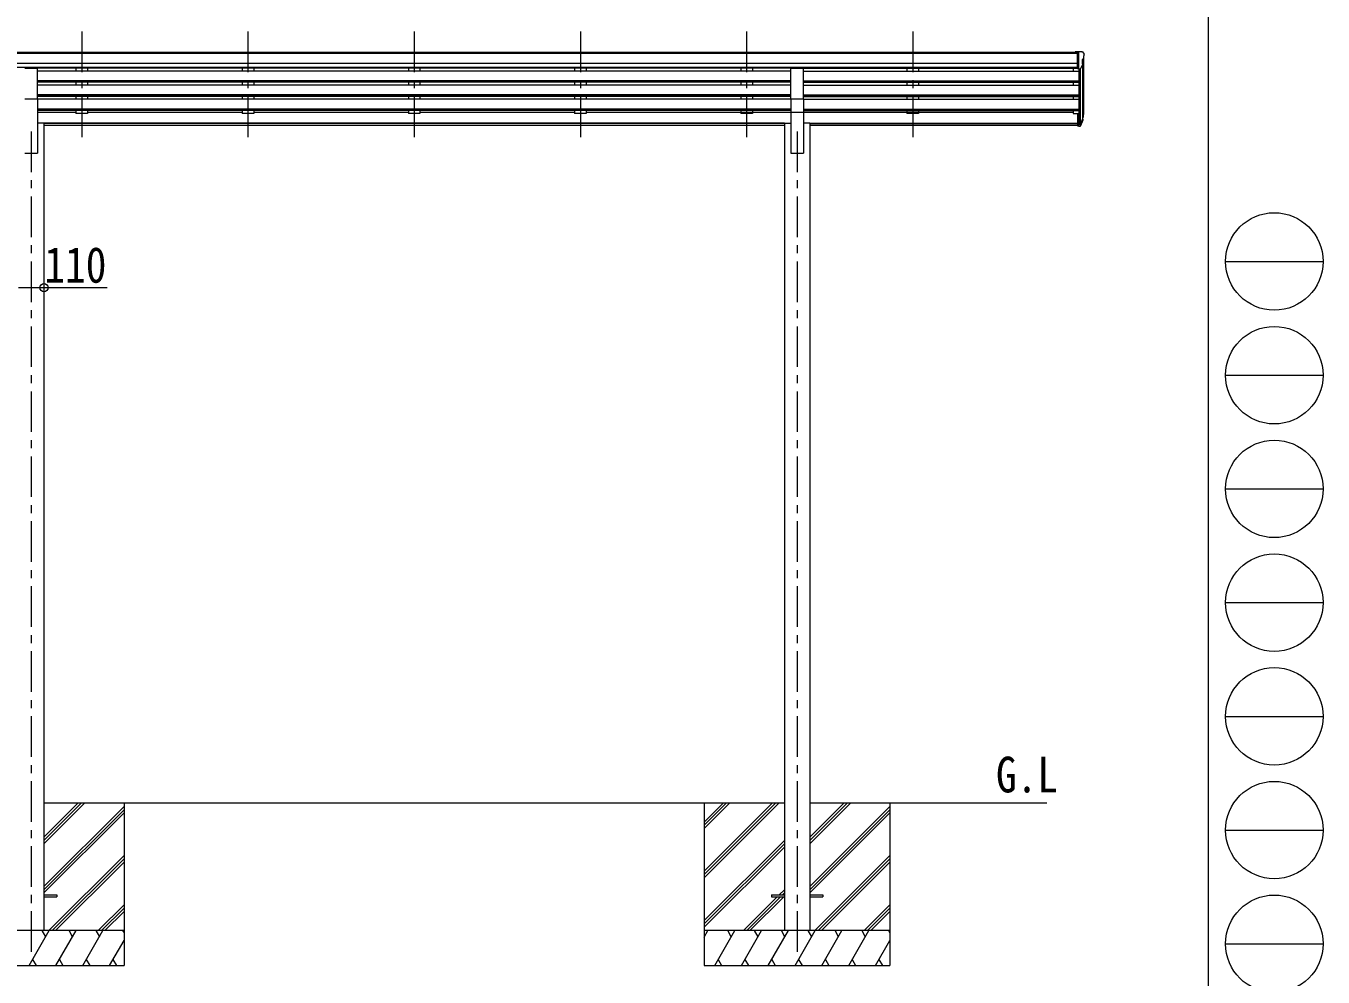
# Model space of a CAD drawing. Units: millimetres at full size, sheet at 1:35; some dimension numbers follow another scale. Extents: x -9837 to 9837, y -6790 to 6790.
# Drawn here: x 4249 to 9837, y -4308 to -210 of the extents above; entities that cross this region are included whole.
import ezdxf
from ezdxf.enums import TextEntityAlignment as Align

# ---------------------------------------------------------------- set-up
doc = ezdxf.new("R2010")
doc.units = ezdxf.units.MM
doc.header["$LTSCALE"] = 35
doc.header["$PDMODE"] = 32
doc.header["$PDSIZE"] = 35
doc.linetypes.add('CHAIN1', pattern=[8, 5, -1, 1, -1])
for name, color, linetype, lineweight in [('0-0_0', 7, 'Continuous', 9), ('0-1_本体', 5, 'CHAIN1', 9), ('0-3_ELV2', 4, 'Continuous', 9), ('0-6_OTH_LINE', 6, 'Continuous', 9), ('F-0_240', 7, 'Continuous', 9)]:
    doc.layers.add(name, color=color, linetype=linetype, lineweight=lineweight)
doc.layers.add('0-7_SHAPE', color=7, linetype='Continuous')
doc.styles.add('ＭＳ ゴシック', font='')
doc.styles.get('ＭＳ ゴシック').set_extended_font_data('MS Gothic')

msp = doc.modelspace()

# ---------------------------------------------------------------- linework, layer by layer
at = {"layer": '0-0_0'}
for p, q in [((4326.88, -3733.89), (4502.51, -3558.26)), ((4326.88, -3719.75), (4488.37, -3558.26)), ((4326.88, -3705.61), (4474.22, -3558.26)), ((4326.88, -3558.26), (7516.48, -3558.26)), ((4326.88, -3917.74), (4671.68, -3572.94)), ((4671.68, -3558.26), (4671.68, -4258.26)), ((7171.68, -3558.26), (7171.68, -4258.26)), ((7171.68, -3852.44), (7465.86, -3558.26)), ((7171.68, -3866.58), (7480, -3558.26)), ((7171.68, -3880.72), (7494.14, -3558.26)), ((7171.68, -3668.59), (7282.01, -3558.26)), ((7171.68, -3654.45), (7267.87, -3558.26)), ((7171.68, -3640.31), (7253.72, -3558.26)), ((7626.88, -3558.26), (8647.68, -3558.26)), ((7626.88, -3733.89), (7802.51, -3558.26)), ((7626.88, -3719.75), (7788.37, -3558.26)), ((7626.88, -3705.61), (7774.22, -3558.26)), ((7626.88, -3917.74), (7971.68, -3572.94)), ((7971.68, -3558.26), (7971.68, -4258.26)), ((4326.88, -3931.88), (4671.68, -3587.08)), ((4326.88, -3946.02), (4671.68, -3601.22)), ((7626.88, -3931.88), (7971.68, -3587.08)), ((7626.88, -3946.02), (7971.68, -3601.22)), ((7171.68, -4064.57), (7516.48, -3719.77)), ((7171.68, -4078.71), (7516.48, -3733.91)), ((4348.49, -4108.26), (4671.68, -3785.07)), ((4362.63, -4108.26), (4671.68, -3799.21)), ((7171.68, -4092.85), (7516.48, -3748.06)), ((7648.49, -4108.26), (7971.68, -3785.07)), ((7662.63, -4108.26), (7971.68, -3799.21)), ((4376.77, -4108.26), (4671.68, -3813.36)), ((7676.77, -4108.26), (7971.68, -3813.36)), ((7340.12, -4108.26), (7485.62, -3962.76)), ((7354.26, -4108.26), (7499.76, -3962.76)), ((7368.4, -4108.26), (7513.9, -3962.76)), ((7494.62, -3953.76), (7516.48, -3931.9)), ((7508.76, -3953.76), (7516.48, -3946.04)), ((4560.62, -4108.26), (4671.68, -3997.2)), ((4574.76, -4108.26), (4671.68, -4011.34)), ((7860.62, -4108.26), (7971.68, -3997.2)), ((7874.76, -4108.26), (7971.68, -4011.34)), ((4588.9, -4108.26), (4671.68, -4025.49)), ((7888.9, -4108.26), (7971.68, -4025.49)), ((4671.68, -4108.26), (3871.68, -4108.26)), ((4262.83, -4258.26), (4349.44, -4108.26)), ((4334.44, -4134.24), (4319.43, -4108.26)), ((4378.3, -4258.26), (4464.91, -4108.26)), ((4449.91, -4134.24), (4434.91, -4108.26)), ((4493.77, -4258.26), (4580.38, -4108.26)), ((4550.38, -4108.26), (4565.38, -4134.24)), ((4665.85, -4108.26), (4671.68, -4118.36)), ((7971.68, -4108.26), (7171.68, -4108.26)), ((7171.68, -4135.76), (7187.56, -4108.26)), ((7216.42, -4258.26), (7303.03, -4108.26)), ((7288.03, -4134.24), (7273.03, -4108.26)), ((7331.89, -4258.26), (7418.5, -4108.26)), ((7403.5, -4134.24), (7388.49, -4108.26)), ((7447.36, -4258.26), (7533.97, -4108.26)), ((7518.97, -4134.24), (7503.96, -4108.26)), ((7562.83, -4258.26), (7649.44, -4108.26)), ((7634.44, -4134.24), (7619.43, -4108.26)), ((7678.3, -4258.26), (7764.91, -4108.26)), ((7749.91, -4134.24), (7734.91, -4108.26)), ((7793.77, -4258.26), (7880.38, -4108.26)), ((7850.38, -4108.26), (7865.38, -4134.24)), ((7965.85, -4108.26), (7971.68, -4118.36)), ((4609.24, -4258.26), (4671.68, -4150.12)), ((7909.24, -4258.26), (7971.68, -4150.12)), ((4277.83, -4232.28), (4292.83, -4258.26)), ((4393.3, -4232.28), (4408.3, -4258.26)), ((4508.77, -4232.28), (4523.77, -4258.26)), ((4624.24, -4232.28), (4639.24, -4258.26)), ((7231.42, -4232.28), (7246.42, -4258.26)), ((7346.89, -4232.28), (7361.89, -4258.26)), ((7462.36, -4232.28), (7477.36, -4258.26)), ((7577.83, -4232.28), (7592.83, -4258.26)), ((7693.3, -4232.28), (7708.3, -4258.26)), ((7808.77, -4232.28), (7823.77, -4258.26)), ((7924.24, -4232.28), (7939.24, -4258.26)), ((3871.68, -4258.26), (4671.68, -4258.26)), ((7171.68, -4258.26), (7971.68, -4258.26))]:
    msp.add_line(p, q, dxfattribs=at)
at = {"layer": '0-1_本体'}
for p, q in [((4489.68, -233.86), (4489.68, -711.37)), ((5205.68, -233.86), (5205.68, -711.37)), ((5921.68, -233.86), (5921.68, -711.37)), ((6637.68, -233.86), (6637.68, -711.37)), ((7353.68, -233.86), (7353.68, -711.37)), ((8069.68, -233.86), (8069.68, -711.37)), ((4271.68, -664.69), (4271.68, -4208.26)), ((7571.68, -664.69), (7571.68, -4208.26))]:
    msp.add_line(p, q, dxfattribs=at)
at = {"layer": '0-3_ELV2'}
for p, q in [((3074.18, -322.98), (8779.18, -322.98)), ((3074.18, -328.2), (8779.18, -328.2)), ((8779.18, -321.38), (8769.18, -321.47)), ((8769.18, -322.98), (8769.18, -321.47)), ((8779.18, -393.36), (8779.18, -321.38)), ((8797.68, -321.38), (8779.18, -321.38)), ((8785.68, -394.36), (8785.68, -321.38)), ((8797.68, -321.38), (8800.01, -321.52)), ((8800.77, -321.95), (8804.83, -327.75)), ((8807.68, -330.75), (8807.68, -331.38)), ((8779.18, -371.73), (3064.18, -371.73)), ((8779.18, -389.58), (3064.18, -389.58)), ((8793.3, -392.55), (8802.3, -376.96)), ((8799.68, -355.89), (8799.68, -372.17)), ((8805.14, -352.56), (8799.83, -355.63)), ((8800.71, -379.73), (8800.71, -613.33)), ((8805.68, -351.96), (8805.68, -586.62)), ((4244.18, -392.01), (4299.18, -392.01)), ((4299.18, -523.81), (4299.18, -392.01)), ((7544.18, -392.83), (4299.18, -392.83)), ((7544.18, -405.34), (4299.18, -405.34)), ((4464.68, -392.83), (4464.68, -405.34)), ((4514.68, -392.83), (4514.68, -405.24)), ((5180.68, -392.83), (5180.68, -405.34)), ((5230.68, -392.83), (5230.68, -405.24)), ((5896.68, -392.83), (5896.68, -405.34)), ((5946.68, -392.83), (5946.68, -405.24)), ((6612.68, -392.83), (6612.68, -405.34)), ((6662.68, -392.83), (6662.68, -405.24)), ((7328.68, -392.83), (7328.68, -405.34)), ((7378.68, -392.83), (7378.68, -405.24)), ((7544.18, -523.81), (7544.18, -392.01)), ((7544.18, -392.01), (7599.18, -392.01)), ((7599.18, -523.81), (7599.18, -392.01)), ((8779.18, -392.93), (7599.18, -392.93)), ((7599.18, -405.34), (8785.68, -405.34)), ((8044.68, -392.83), (8044.68, -405.34)), ((8094.68, -392.83), (8094.68, -405.24)), ((8760.68, -392.83), (8760.68, -405.34)), ((8779.18, -393.36), (8785.68, -393.36)), ((8785.68, -394.36), (8790.89, -394.05)), ((8785.68, -394.36), (8785.68, -586.98)), ((8791.68, -393.89), (8791.69, -631.76)), ((7544.18, -447.22), (4299.18, -447.22)), ((7544.18, -448.71), (4299.18, -448.71)), ((7544.18, -453.03), (4299.18, -453.03)), ((7544.18, -465.89), (4299.18, -465.89)), ((4464.68, -453.03), (4464.68, -465.89)), ((4514.68, -453.03), (4514.68, -465.89)), ((5180.68, -453.03), (5180.68, -465.89)), ((5230.68, -453.03), (5230.68, -465.89)), ((5896.68, -453.03), (5896.68, -465.89)), ((5946.68, -453.03), (5946.68, -465.89)), ((6612.68, -453.03), (6612.68, -465.89)), ((6662.68, -453.03), (6662.68, -465.89)), ((7328.68, -453.03), (7328.68, -465.89)), ((7378.68, -453.03), (7378.68, -465.89)), ((7599.18, -447.22), (8785.68, -447.22)), ((7599.18, -448.71), (8785.68, -448.71)), ((7599.18, -453.03), (8785.68, -453.03)), ((7599.18, -465.89), (8785.68, -465.89)), ((8044.68, -453.03), (8044.68, -465.89)), ((8094.68, -453.03), (8094.68, -465.89)), ((8760.68, -453.03), (8760.68, -465.89)), ((4244.18, -523.81), (4299.18, -523.81)), ((7544.18, -507.77), (4299.18, -507.77)), ((7544.18, -509.26), (4299.18, -509.26)), ((7544.18, -513.58), (4299.18, -513.58)), ((4299.18, -523.81), (4299.18, -758.26)), ((7544.18, -526.44), (4299.18, -526.44)), ((4464.68, -513.58), (4464.68, -526.34)), ((4514.68, -513.58), (4514.68, -526.44)), ((5180.68, -513.58), (5180.68, -526.34)), ((5230.68, -513.58), (5230.68, -526.44)), ((5896.68, -513.58), (5896.68, -526.34)), ((5946.68, -513.58), (5946.68, -526.44)), ((6612.68, -513.58), (6612.68, -526.34)), ((6662.68, -513.58), (6662.68, -526.44)), ((7328.68, -513.58), (7328.68, -526.34)), ((7378.68, -513.58), (7378.68, -526.44)), ((7544.18, -523.81), (7544.18, -758.26)), ((7544.18, -523.81), (7599.18, -523.81)), ((7599.18, -507.77), (8785.68, -507.77)), ((7599.18, -509.26), (8785.68, -509.26)), ((7599.18, -513.58), (8785.68, -513.58)), ((7599.18, -523.81), (7599.18, -758.26)), ((7599.18, -526.44), (8785.68, -526.44)), ((8044.68, -513.58), (8044.68, -526.34)), ((8094.68, -513.58), (8094.68, -526.44)), ((8760.68, -513.58), (8760.68, -526.44)), ((7544.18, -568.31), (4299.18, -568.31)), ((7544.18, -569.81), (4299.18, -569.81)), ((7544.18, -574.13), (4299.18, -574.13)), ((4464.68, -582.67), (4299.18, -582.67)), ((4464.68, -574.13), (4464.68, -587.62)), ((4514.68, -587.62), (4464.68, -587.62)), ((4514.68, -574.13), (4514.68, -587.62)), ((5180.68, -582.67), (4514.68, -582.67)), ((5180.68, -574.13), (5180.68, -587.62)), ((5230.68, -587.62), (5180.68, -587.62)), ((5230.68, -574.13), (5230.68, -587.62)), ((5896.68, -582.67), (5230.68, -582.67)), ((5896.68, -574.13), (5896.68, -587.62)), ((5946.68, -587.62), (5896.68, -587.62)), ((5946.68, -574.13), (5946.68, -587.62)), ((6612.68, -582.67), (5946.68, -582.67)), ((6612.68, -574.13), (6612.68, -587.62)), ((6662.68, -587.62), (6612.68, -587.62)), ((6662.68, -574.13), (6662.68, -587.62)), ((7544.18, -582.67), (6662.68, -582.67)), ((7328.68, -574.13), (7328.68, -587.62)), ((7599.18, -582.67), (7328.68, -582.67)), ((7378.68, -587.62), (7328.68, -587.62)), ((7378.68, -574.13), (7378.68, -587.62)), ((8760.68, -582.67), (7378.68, -582.67)), ((7599.18, -568.31), (8785.68, -568.31)), ((7599.18, -569.81), (8785.68, -569.81)), ((7599.18, -574.13), (8785.68, -574.13)), ((8044.68, -574.13), (8044.68, -587.62)), ((8094.68, -587.62), (8044.68, -587.62)), ((8094.68, -574.13), (8094.68, -587.62)), ((8760.68, -574.13), (8760.68, -587.62)), ((8760.68, -587.62), (8779.18, -587.62)), ((8779.18, -586.98), (8779.18, -641.02)), ((8779.18, -586.98), (8785.68, -586.98)), ((8785.68, -586.98), (8785.68, -641.76)), ((8803.98, -599.8), (8800.71, -606.86)), ((8804.58, -601.17), (8800.71, -609.12)), ((8802.27, -612.45), (8801.93, -616.85)), ((4326.88, -629.26), (4299.18, -629.26)), ((4326.88, -629.26), (4326.88, -4108.26)), ((7516.48, -629.69), (4326.88, -629.69)), ((7516.48, -631.08), (4326.88, -631.08)), ((7516.48, -638.77), (4326.88, -638.77)), ((7516.48, -629.26), (7516.48, -4108.26)), ((7516.48, -629.26), (7544.18, -629.26)), ((7626.88, -629.26), (7599.18, -629.26)), ((7626.88, -629.26), (7626.88, -4108.26)), ((7626.88, -629.69), (8779.18, -629.69)), ((7626.88, -631.08), (8779.18, -631.08)), ((8779.18, -638.77), (7626.88, -638.77)), ((8779.18, -627.12), (8785.68, -627.12)), ((8779.18, -632), (8785.68, -632)), ((8779.18, -641.02), (8785.68, -641.02)), ((8785.68, -632.02), (8790.81, -632.02)), ((8785.68, -633.82), (8790.52, -633.82)), ((8785.68, -641.76), (8790.52, -641.76)), ((8792.11, -631.34), (8799.87, -615.93)), ((8801.31, -616.29), (8793.12, -632.47)), ((8801.93, -616.85), (8793.12, -640.4)), ((4244.18, -758.26), (4299.18, -758.26)), ((7544.18, -758.26), (7599.18, -758.26)), ((4326.88, -3953.76), (4381.68, -3953.76)), ((4326.88, -3962.76), (4381.68, -3962.76)), ((4381.68, -3953.76), (4381.68, -3962.76)), ((7461.68, -3953.76), (7516.48, -3953.76)), ((7626.88, -3953.76), (7681.68, -3953.76)), ((7626.88, -3962.76), (7681.68, -3962.76)), ((7681.68, -3953.76), (7681.68, -3962.76))]:
    msp.add_line(p, q, dxfattribs=at)
msp.add_lwpolyline([(7461.68, -3953.76), (7461.68, -3962.76), (7516.48, -3962.76)], dxfattribs=at)
for centre, radius, start, end in [((8799.95, -322.52), 1, 35, 86.5), ((8804.68, -330.75), 3, 0, 87), ((8605.68, -331.38), 202, 355.05096, 0), ((8799.98, -355.89), 0.3, 120, 180), ((8799.98, -372.17), 0.3, 180, 265.2833), ((8799.71, -375.46), 3, 330, 85.2833), ((8800.77, -348.19), 6.18, 315.00103, 354.2965), ((8790.7, -391.05), 3, 273.5, 330), ((8775.09, -590.3), 30.41, 341.80266, 352.8448), ((8776.49, -592.06), 29.53, 342.01856, 353.49194)]:
    msp.add_arc(centre, radius, start, end, dxfattribs=at)
for centre, major_axis, ratio, start_param, end_param in [((8715.76, -592.39), (88.05, 0), 0.90356, 5.9828017, 6.0168888), ((8800.97, -612.45), (-1.3, 0), 0.90356, 2.9359903, 4.9130961), ((8715.05, -596.26), (89.07, 0), 0.90356, 6.0316505, 6.077583), ((8717.82, -585.81), (-87.93, 4.42), 0.541684, 3.060334, 3.2172517), ((8717.03, -592.49), (89.06, 1.43), 0.57596, 6.1985533, 6.3701348), ((8790.52, -631.11), (3, 0), 0.90356, 4.712389, 5.7595865), ((8790.52, -639.05), (-3, 0), 0.90356, 1.5707963, 2.6179939), ((8790.81, -630.66), (1.5, 0), 0.90356, 4.712389, 5.7595865)]:
    msp.add_ellipse(centre, major_axis=major_axis, ratio=ratio, start_param=start_param, end_param=end_param, dxfattribs=at)
at = {"layer": '0-6_OTH_LINE'}
msp.add_line((4216.48, -1337.81), (4326.88, -1337.81), dxfattribs=at)
at = {"layer": '0-6_OTH_LINE', "lineweight": 18}
msp.add_line((4326.88, -1337.81), (4598.57, -1337.81), dxfattribs=at)
at = {"layer": '0-6_OTH_LINE'}
msp.add_point((4326.88, -1337.81), dxfattribs=at)
at = {"layer": 'F-0_240', "color": 5}
msp.add_line((9342.6, 6790), (9342.6, -6790), dxfattribs=at)
at = {"layer": 'F-0_240', "color": 4}
for p, q in [((9417.4, -1225), (9837.4, -1225)), ((9417.4, -1715), (9837.4, -1715)), ((9417.4, -2205), (9837.4, -2205)), ((9417.4, -2695), (9837.4, -2695)), ((9417.4, -3185), (9837.4, -3185)), ((9417.4, -3675), (9837.4, -3675)), ((9417.4, -4165), (9837.4, -4165))]:
    msp.add_line(p, q, dxfattribs=at)
for centre in [(9627.4, -1225), (9627.4, -1715), (9627.4, -2205), (9627.4, -2695), (9627.4, -3185), (9627.4, -3675), (9627.4, -4165)]:
    msp.add_circle(centre, 210, dxfattribs=at)

# ---------------------------------------------------------------- texts
at = {"layer": '0-6_OTH_LINE', "color": 7, "style": 'ＭＳ ゴシック', "width": 0.85}
msp.add_text('110', height=154, dxfattribs=at).set_placement((4328.78, -1362.74), align=Align.BOTTOM_LEFT)
at = {"layer": '0-7_SHAPE', "style": 'ＭＳ ゴシック', "width": 0.85}
msp.add_text('G.L', height=154, dxfattribs=at).set_placement((8428.35, -3558.91), align=Align.BOTTOM_LEFT)

doc.saveas('drawing.dxf')
